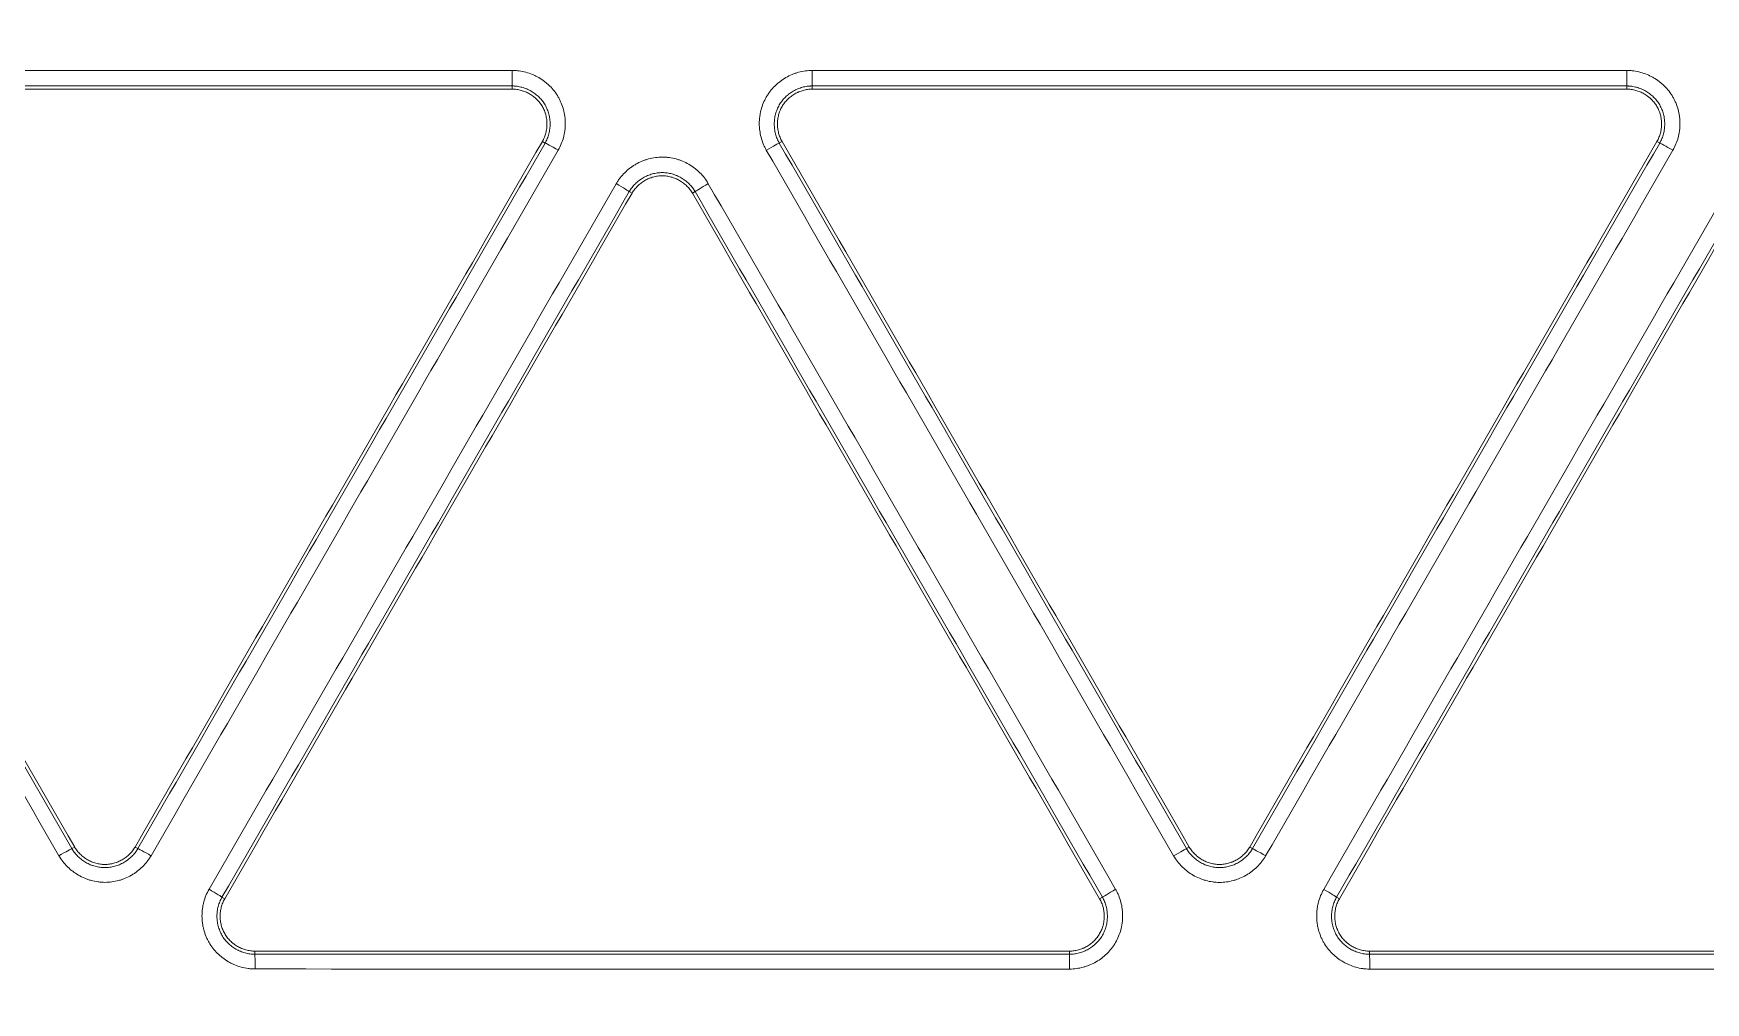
# Model space of a CAD drawing. Header units: inches. Extents: x 405346 to 489838, y -25612 to 14934.
# Drawn here: x 462880 to 462932.5, y 4473 to 4503.4 of the extents above; entities that cross this region are included whole.
import ezdxf

# ---------------------------------------------------------------- set-up
doc = ezdxf.new("R2010")
doc.units = ezdxf.units.IN
doc.header["$LTSCALE"] = 200
doc.header["$MEASUREMENT"] = 0
doc.layers.add('SS-EQ', color=2, linetype='Continuous', lineweight=20)

# ---------------------------------------------------------------- blocks, each defined once
blk = doc.blocks.new('4way무풍')
at = {"layer": 'SS-EQ'}
for p, q in [((100.279, 180.223), (100.279, 180.322)), ((109.701, 180.322), (109.701, 180.223)), ((135.276, 180.223), (135.276, 180.322)), ((101.314, 178.531), (101.227, 178.581)), ((108.754, 178.581), (108.667, 178.531)), ((136.31, 178.531), (136.224, 178.581)), ((104.043, 176.956), (103.956, 177.005)), ((106.024, 177.005), (105.938, 176.956)), ((86.457, 156.383), (86.544, 156.433)), ((88.44, 156.433), (88.526, 156.383)), ((121.454, 156.383), (121.541, 156.433)), ((123.437, 156.433), (123.523, 156.383)), ((91.169, 154.857), (91.255, 154.807)), ((118.726, 154.807), (118.812, 154.857)), ((126.165, 154.857), (126.252, 154.807)), ((92.203, 153.166), (92.203, 153.065)), ((117.778, 153.065), (117.778, 153.166)), ((127.2, 153.166), (127.2, 153.065))]:
    blk.add_line(p, q, dxfattribs=at)
for centre, major_axis, ratio, start_param, end_param in [((100.279, 180.796), (0, -0.474), 0.006266, 0.034829, 1.600247), ((109.701, 180.796), (0, -0.474), 0.007032, 0.034985, 1.599517), ((135.276, 180.796), (0, 0.474), 0.009449, 3.176443, 4.738633), ((101.724, 178.294), (-0.41, 0.237), 0.028254, 4.721121, 6.248265), ((108.257, 178.294), (0.41, 0.237), 0.020967, 0.034914, 1.550479), ((136.72, 178.294), (0.41, -0.237), 0.027013, 1.574985, 3.106673), ((103.546, 177.242), (0.41, -0.237), 0.028063, 0.03492, 1.57915), ((106.435, 177.242), (0.41, 0.237), 0.020944, 1.550573, 3.106678), ((86.048, 156.146), (-0.41, -0.237), 0.018951, 3.176506, 4.693458), ((88.936, 156.146), (-0.41, 0.237), 0.025801, 4.718977, 6.248267), ((121.044, 156.146), (0.41, 0.237), 0.014028, 0.03491, 1.550349), ((123.933, 156.146), (0.41, -0.237), 0.024592, 1.572243, 3.106676), ((90.758, 155.093), (0.41, -0.237), 0.025637, 0.034918, 1.576979), ((119.222, 155.094), (0.41, 0.237), 0.014072, 1.550433, 3.106683), ((125.755, 155.094), (-0.41, 0.237), 0.024378, 3.17651, 4.713291), ((92.203, 152.592), (0, 0.474), 0.007835, 4.737106, 6.248278), ((117.778, 152.592), (0, -0.474), 0.010724, 1.592824, 3.106684), ((127.2, 152.592), (0, 0.474), 0.012055, 4.733132, 6.248276)]:
    blk.add_ellipse(centre, major_axis=major_axis, ratio=ratio, start_param=start_param, end_param=end_param, dxfattribs=at)
for points, knots in [([(0.032, 346.294), (6.969, 346.294), (13.906, 346.294), (27.78, 346.294), (34.717, 346.294), (55.528, 346.294), (69.403, 346.294), (97.151, 346.294), (111.025, 346.294), (138.774, 346.294), (152.648, 346.294), (180.396, 346.294), (194.27, 346.294), (215.082, 346.294), (222.019, 346.294), (235.893, 346.294), (242.83, 346.293), (253.236, 346.293), (256.704, 346.293), (263.641, 346.293), (267.11, 346.293), (272.313, 346.294), (274.047, 346.294), (276.648, 346.294), (277.516, 346.294), (279.25, 346.293), (280.117, 346.293), (281.418, 346.292), (281.851, 346.292), (282.718, 346.292), (283.152, 346.292), (283.802, 346.293), (284.019, 346.293), (284.453, 346.293), (284.669, 346.294), (285.103, 346.293), (285.32, 346.293), (285.753, 346.29), (285.97, 346.288), (286.62, 346.277), (287.054, 346.265), (287.92, 346.231), (288.353, 346.21), (289.653, 346.132), (290.519, 346.062), (291.818, 345.929), (292.25, 345.88), (292.899, 345.799), (293.116, 345.771), (293.548, 345.712), (294.627, 345.561), (295.697, 345.381), (298.249, 344.897), (299.929, 344.504), (302.417, 343.81), (304.065, 343.312), (305.692, 342.745), (308.116, 341.843), (309.711, 341.171), (311.481, 340.335), (311.677, 340.241), (312.069, 340.051), (312.265, 339.955), (312.851, 339.663), (313.238, 339.464), (314.393, 338.857), (315.91, 338.017), (317.385, 337.118), (318.837, 336.19), (319.553, 335.711), (320.962, 334.724), (322.351, 333.707), (324.369, 332.094), (326.323, 330.393), (327.582, 329.199), (328.355, 328.434), (328.586, 328.204), (328.815, 327.97), (328.968, 327.815), (329.044, 327.736), (329.423, 327.345), (329.723, 327.029), (330.61, 326.072), (331.762, 324.776), (333.399, 322.77), (334.43, 321.391), (335.932, 319.291), (336.873, 317.85), (338.196, 315.627), (339.047, 314.124), (339.838, 312.579), (340.313, 311.601), (340.454, 311.306), (340.593, 311.01), (340.685, 310.812), (340.731, 310.713), (340.958, 310.218), (341.136, 309.82), (341.654, 308.624), (342.309, 307.019), (343.186, 304.582), (343.7, 302.939), (344.419, 300.459), (344.828, 298.787), (345.336, 296.251), (345.487, 295.4), (345.755, 293.69), (345.871, 292.83), (345.994, 291.749), (346.017, 291.532), (346.062, 291.099), (346.083, 290.881), (346.143, 290.23), (346.178, 289.796), (346.239, 288.927), (346.265, 288.492), (346.307, 287.624), (346.324, 287.189), (346.342, 286.538), (346.347, 286.32), (346.354, 285.886), (346.356, 285.669), (346.359, 285.234), (346.359, 285.017), (346.359, 284.582), (346.359, 284.365), (346.359, 283.714), (346.358, 283.279), (346.358, 282.41), (346.358, 281.976), (346.358, 280.672), (346.358, 279.803), (346.359, 278.065), (346.359, 277.196), (346.359, 274.59), (346.359, 272.852), (346.358, 264.162), (346.359, 257.21), (346.359, 236.355), (346.359, 222.452), (346.359, 194.646), (346.359, 180.742), (346.359, 152.936), (346.359, 139.033), (346.359, 111.226), (346.359, 69.516), (346.359, 27.806), (346.359, 0)], [0, 0, 0, 0, 0.03125, 0.03125, 0.0625, 0.0625, 0.125, 0.125, 0.1875, 0.1875, 0.25, 0.25, 0.3125, 0.3125, 0.34375, 0.34375, 0.375, 0.375, 0.390625, 0.390625, 0.40625, 0.40625, 0.414062, 0.414062, 0.417969, 0.417969, 0.421875, 0.421875, 0.423828, 0.423828, 0.425781, 0.425781, 0.426758, 0.426758, 0.427734, 0.427734, 0.428711, 0.428711, 0.429687, 0.429687, 0.431641, 0.431641, 0.433594, 0.433594, 0.4375, 0.4375, 0.439453, 0.439453, 0.44043, 0.44043, 0.441406, 0.445312, 0.445312, 0.453125, 0.453125, 0.457031, 0.460937, 0.460937, 0.46875, 0.46875, 0.469727, 0.469727, 0.470703, 0.470703, 0.472656, 0.472656, 0.476562, 0.480469, 0.480469, 0.484375, 0.484375, 0.488281, 0.492187, 0.496094, 0.5, 0.5, 0.500977, 0.501465, 0.501465, 0.501953, 0.501953, 0.503906, 0.503906, 0.507812, 0.511719, 0.515625, 0.515625, 0.523437, 0.523437, 0.527344, 0.53125, 0.53125, 0.532227, 0.532715, 0.532715, 0.533203, 0.533203, 0.535156, 0.535156, 0.539062, 0.542969, 0.546875, 0.546875, 0.554687, 0.554687, 0.558594, 0.558594, 0.5625, 0.5625, 0.563477, 0.563477, 0.564453, 0.564453, 0.566406, 0.566406, 0.568359, 0.568359, 0.570312, 0.570312, 0.571289, 0.571289, 0.572266, 0.572266, 0.573242, 0.573242, 0.574219, 0.574219, 0.576172, 0.576172, 0.578125, 0.578125, 0.582031, 0.582031, 0.585937, 0.585937, 0.59375, 0.59375, 0.625, 0.625, 0.6875, 0.6875, 0.75, 0.75, 0.8125, 0.8125, 0.875, 1, 1, 1, 1]), ([(345.164, 0), (345.164, 27.72), (345.163, 69.299), (345.162, 110.879), (345.161, 138.598), (345.16, 152.458), (345.159, 180.178), (345.157, 194.038), (345.154, 221.758), (345.152, 235.618), (345.147, 256.407), (345.146, 263.337), (345.145, 272), (345.145, 273.732), (345.144, 276.331), (345.144, 277.197), (345.143, 278.93), (345.142, 279.796), (345.142, 281.095), (345.141, 281.528), (345.141, 282.395), (345.142, 282.828), (345.141, 283.694), (345.141, 284.127), (345.14, 284.777), (345.139, 284.993), (345.136, 285.426), (345.134, 285.643), (345.124, 286.293), (345.113, 286.726), (345.081, 287.592), (345.06, 288.025), (345.009, 288.891), (344.979, 289.324), (344.926, 289.973), (344.898, 290.298), (344.868, 290.622), (344.847, 290.839), (344.836, 290.947), (344.736, 291.92), (344.629, 292.78), (344.379, 294.49), (344.236, 295.34), (343.754, 297.876), (343.361, 299.547), (342.666, 302.024), (342.167, 303.666), (341.312, 306.1), (340.67, 307.703), (340.162, 308.898), (339.901, 309.494), (339.629, 310.086), (339.446, 310.481), (339.353, 310.677), (338.885, 311.657), (338.495, 312.43), (337.684, 313.954), (337.263, 314.706), (336.391, 316.188), (335.94, 316.919), (335.007, 318.359), (334.525, 319.069), (333.532, 320.468), (332.508, 321.846), (330.881, 323.85), (329.736, 325.143), (328.853, 326.097), (328.555, 326.413), (328.177, 326.804), (328.101, 326.882), (327.949, 327.037), (327.721, 327.27), (327.491, 327.5), (326.721, 328.264), (325.466, 329.454), (323.518, 331.149), (321.504, 332.755), (320.119, 333.766), (318.711, 334.748), (317.997, 335.224), (316.546, 336.146), (315.81, 336.592), (314.315, 337.454), (313.557, 337.87), (312.595, 338.371), (312.305, 338.52), (312.014, 338.666), (311.82, 338.764), (311.722, 338.812), (311.235, 339.053), (310.844, 339.24), (309.666, 339.79), (308.875, 340.138), (307.283, 340.799), (305.68, 341.425), (303.244, 342.257), (301.598, 342.742), (299.114, 343.417), (297.436, 343.796), (294.888, 344.258), (294.033, 344.394), (292.957, 344.542), (292.742, 344.57), (292.31, 344.625), (291.663, 344.703), (291.015, 344.771), (289.72, 344.892), (288.856, 344.953), (287.56, 345.018), (287.128, 345.036), (286.48, 345.054), (286.264, 345.059), (285.832, 345.066), (285.615, 345.069), (285.183, 345.072), (284.967, 345.073), (284.535, 345.074), (284.318, 345.075), (283.67, 345.075), (283.237, 345.076), (282.589, 345.076), (282.373, 345.076), (281.94, 345.076), (281.724, 345.076), (281.076, 345.076), (280.643, 345.076), (279.346, 345.077), (278.481, 345.077), (276.752, 345.078), (275.887, 345.078), (273.293, 345.079), (271.563, 345.079), (262.916, 345.08), (255.998, 345.082), (242.162, 345.085), (235.244, 345.086), (221.408, 345.088), (214.49, 345.089), (193.736, 345.092), (179.9, 345.093), (152.228, 345.095), (138.392, 345.096), (110.72, 345.097), (96.884, 345.097), (69.212, 345.098), (55.376, 345.098), (34.622, 345.098), (27.704, 345.099), (13.868, 345.099), (6.95, 345.099), (0.032, 345.099)], [0, 0, 0, 0, 0.125, 0.1875, 0.1875, 0.25, 0.25, 0.3125, 0.3125, 0.375, 0.375, 0.40625, 0.40625, 0.414063, 0.414063, 0.417969, 0.417969, 0.421875, 0.421875, 0.423828, 0.423828, 0.425781, 0.425781, 0.427734, 0.427734, 0.428711, 0.428711, 0.429688, 0.429688, 0.431641, 0.431641, 0.433594, 0.433594, 0.435547, 0.435547, 0.436523, 0.437012, 0.437012, 0.4375, 0.4375, 0.441406, 0.441406, 0.445313, 0.445313, 0.453125, 0.453125, 0.457031, 0.460938, 0.464844, 0.464844, 0.466797, 0.467773, 0.467773, 0.46875, 0.46875, 0.472656, 0.472656, 0.476563, 0.476563, 0.480469, 0.480469, 0.484375, 0.484375, 0.488281, 0.492188, 0.496094, 0.496094, 0.498047, 0.498047, 0.498535, 0.498535, 0.499023, 0.5, 0.5, 0.503906, 0.507813, 0.511719, 0.515625, 0.515625, 0.519531, 0.519531, 0.523438, 0.523438, 0.527344, 0.527344, 0.52832, 0.528809, 0.528809, 0.529297, 0.529297, 0.53125, 0.53125, 0.535156, 0.535156, 0.539063, 0.542969, 0.546875, 0.546875, 0.554688, 0.554688, 0.558594, 0.558594, 0.55957, 0.55957, 0.560547, 0.5625, 0.5625, 0.566406, 0.566406, 0.568359, 0.568359, 0.569336, 0.569336, 0.570313, 0.570313, 0.571289, 0.571289, 0.572266, 0.572266, 0.574219, 0.574219, 0.575195, 0.575195, 0.576172, 0.576172, 0.578125, 0.578125, 0.582031, 0.582031, 0.585938, 0.585938, 0.59375, 0.59375, 0.625, 0.625, 0.65625, 0.65625, 0.6875, 0.6875, 0.75, 0.75, 0.8125, 0.8125, 0.875, 0.875, 0.9375, 0.9375, 0.96875, 0.96875, 1, 1, 1, 1]), ([(100.282, 180.81), (100.319, 180.81), (100.356, 180.808), (100.429, 180.803), (100.465, 180.8), (100.573, 180.785), (100.715, 180.756), (100.852, 180.709), (100.937, 180.673), (100.954, 180.666), (100.987, 180.651), (101.036, 180.627), (101.085, 180.601), (101.179, 180.547), (101.239, 180.507), (101.326, 180.441), (101.354, 180.418), (101.395, 180.382), (101.409, 180.369), (101.436, 180.344), (101.449, 180.332), (101.514, 180.267), (101.609, 180.159), (101.69, 180.038), (101.745, 179.943), (101.762, 179.911), (101.795, 179.845), (101.809, 179.812), (101.851, 179.712), (101.874, 179.643), (101.901, 179.538), (101.909, 179.503), (101.92, 179.449), (101.923, 179.431), (101.929, 179.395), (101.932, 179.377), (101.943, 179.286), (101.952, 179.141), (101.943, 178.996), (101.932, 178.906), (101.929, 178.888), (101.923, 178.852), (101.92, 178.834), (101.909, 178.78), (101.901, 178.744), (101.873, 178.639), (101.85, 178.57), (101.795, 178.437), (101.763, 178.371), (101.727, 178.308)], [0, 0, 0, 0, 0.03125, 0.03125, 0.0625, 0.0625, 0.125, 0.1875, 0.1875, 0.203125, 0.203125, 0.21875, 0.25, 0.25, 0.3125, 0.3125, 0.34375, 0.34375, 0.359375, 0.359375, 0.375, 0.375, 0.4375, 0.5, 0.5, 0.53125, 0.53125, 0.5625, 0.5625, 0.625, 0.625, 0.65625, 0.65625, 0.671875, 0.671875, 0.6875, 0.6875, 0.75, 0.8125, 0.8125, 0.828125, 0.828125, 0.84375, 0.84375, 0.875, 0.875, 0.9375, 0.9375, 1, 1, 1, 1]), ([(108.26, 178.307), (108.242, 178.339), (108.225, 178.372), (108.192, 178.437), (108.177, 178.471), (108.136, 178.572), (108.09, 178.709), (108.063, 178.852), (108.051, 178.942), (108.049, 178.961), (108.045, 178.997), (108.041, 179.052), (108.039, 179.106), (108.039, 179.215), (108.044, 179.287), (108.058, 179.395), (108.064, 179.431), (108.074, 179.485), (108.078, 179.503), (108.086, 179.539), (108.091, 179.556), (108.114, 179.644), (108.16, 179.782), (108.224, 179.912), (108.278, 180.007), (108.298, 180.038), (108.339, 180.099), (108.36, 180.128), (108.426, 180.214), (108.474, 180.268), (108.551, 180.345), (108.591, 180.382), (108.633, 180.417), (108.662, 180.441), (108.676, 180.452), (108.749, 180.507), (108.87, 180.588), (109, 180.652), (109.084, 180.687), (109.101, 180.694), (109.135, 180.707), (109.152, 180.713), (109.204, 180.731), (109.239, 180.742), (109.344, 180.77), (109.415, 180.785), (109.559, 180.804), (109.631, 180.809), (109.705, 180.809)], [0, 0, 0, 0, 0.03125, 0.03125, 0.0625, 0.0625, 0.125, 0.1875, 0.1875, 0.203125, 0.203125, 0.21875, 0.25, 0.25, 0.3125, 0.3125, 0.34375, 0.34375, 0.359375, 0.359375, 0.375, 0.375, 0.4375, 0.5, 0.5, 0.53125, 0.53125, 0.5625, 0.5625, 0.625, 0.625, 0.65625, 0.671875, 0.671875, 0.6875, 0.6875, 0.75, 0.8125, 0.8125, 0.828125, 0.828125, 0.84375, 0.84375, 0.875, 0.875, 0.9375, 0.9375, 1, 1, 1, 1]), ([(135.28, 180.808), (135.317, 180.808), (135.354, 180.807), (135.427, 180.802), (135.463, 180.798), (135.572, 180.783), (135.713, 180.754), (135.851, 180.707), (135.935, 180.672), (135.952, 180.664), (135.985, 180.649), (136.035, 180.626), (136.083, 180.6), (136.177, 180.545), (136.237, 180.505), (136.324, 180.439), (136.352, 180.416), (136.393, 180.38), (136.407, 180.368), (136.434, 180.343), (136.447, 180.33), (136.512, 180.266), (136.608, 180.157), (136.689, 180.037), (136.743, 179.942), (136.761, 179.909), (136.793, 179.844), (136.808, 179.811), (136.849, 179.71), (136.872, 179.642), (136.9, 179.536), (136.908, 179.501), (136.918, 179.447), (136.921, 179.429), (136.927, 179.393), (136.93, 179.375), (136.942, 179.284), (136.951, 179.14), (136.941, 178.995), (136.93, 178.905), (136.927, 178.887), (136.921, 178.85), (136.918, 178.832), (136.908, 178.778), (136.899, 178.743), (136.872, 178.638), (136.849, 178.569), (136.794, 178.435), (136.762, 178.37), (136.725, 178.306)], [0, 0, 0, 0, 0.03125, 0.03125, 0.0625, 0.0625, 0.125, 0.1875, 0.1875, 0.203125, 0.203125, 0.21875, 0.25, 0.25, 0.3125, 0.3125, 0.34375, 0.34375, 0.359375, 0.359375, 0.375, 0.375, 0.4375, 0.5, 0.5, 0.53125, 0.53125, 0.5625, 0.5625, 0.625, 0.625, 0.65625, 0.65625, 0.671875, 0.671875, 0.6875, 0.6875, 0.75, 0.8125, 0.8125, 0.828125, 0.828125, 0.84375, 0.84375, 0.875, 0.875, 0.9375, 0.9375, 1, 1, 1, 1]), ([(101.314, 178.531), (101.315, 178.534), (101.317, 178.537), (101.32, 178.543), (101.325, 178.551), (101.336, 178.571), (101.357, 178.612), (101.373, 178.647), (101.402, 178.719), (101.418, 178.768), (101.438, 178.844), (101.444, 178.869), (101.454, 178.921), (101.458, 178.947), (101.468, 179.024), (101.474, 179.128), (101.468, 179.231), (101.46, 179.296), (101.458, 179.309), (101.454, 179.335), (101.447, 179.374), (101.438, 179.412), (101.418, 179.487), (101.402, 179.536), (101.373, 179.608), (101.362, 179.632), (101.339, 179.679), (101.327, 179.702), (101.288, 179.77), (101.259, 179.813), (101.195, 179.895), (101.161, 179.934), (101.105, 179.989), (101.086, 180.007), (101.046, 180.041), (101.026, 180.057), (100.964, 180.105), (100.921, 180.133), (100.853, 180.172), (100.819, 180.191), (100.784, 180.208), (100.76, 180.219), (100.748, 180.224), (100.687, 180.249), (100.589, 180.283), (100.488, 180.304), (100.41, 180.315), (100.384, 180.317), (100.345, 180.32), (100.332, 180.321), (100.312, 180.322), (100.302, 180.322), (100.293, 180.322), (100.286, 180.322), (100.283, 180.322), (100.279, 180.322)], [0, 0, 0, 0, 0.003906, 0.003906, 0.007812, 0.015625, 0.03125, 0.0625, 0.0625, 0.125, 0.125, 0.15625, 0.15625, 0.1875, 0.1875, 0.25, 0.3125, 0.3125, 0.328125, 0.328125, 0.34375, 0.375, 0.375, 0.4375, 0.4375, 0.46875, 0.46875, 0.5, 0.5, 0.5625, 0.5625, 0.625, 0.625, 0.65625, 0.65625, 0.6875, 0.6875, 0.75, 0.75, 0.78125, 0.796875, 0.796875, 0.8125, 0.8125, 0.875, 0.9375, 0.9375, 0.96875, 0.96875, 0.984375, 0.984375, 0.992187, 0.996094, 0.996094, 1, 1, 1, 1]), ([(100.279, 180.223), (100.328, 180.223), (100.375, 180.219), (100.469, 180.207), (100.516, 180.197), (100.585, 180.178), (100.608, 180.171), (100.653, 180.155), (100.676, 180.147), (100.742, 180.119), (100.827, 180.077), (100.906, 180.024), (100.954, 179.988), (100.963, 179.98), (100.982, 179.965), (101.01, 179.942), (101.036, 179.918), (101.086, 179.868), (101.118, 179.832), (101.162, 179.776), (101.176, 179.756), (101.202, 179.717), (101.215, 179.696), (101.251, 179.634), (101.293, 179.548), (101.323, 179.458), (101.341, 179.389), (101.347, 179.365), (101.356, 179.318), (101.36, 179.295), (101.369, 179.224), (101.372, 179.176), (101.372, 179.105), (101.371, 179.081), (101.368, 179.034), (101.366, 179.01), (101.357, 178.938), (101.338, 178.845), (101.308, 178.755), (101.272, 178.666), (101.251, 178.623), (101.227, 178.581)], [0, 0, 0, 0, 0.0625, 0.0625, 0.125, 0.125, 0.15625, 0.15625, 0.1875, 0.1875, 0.25, 0.3125, 0.3125, 0.328125, 0.328125, 0.34375, 0.375, 0.375, 0.4375, 0.4375, 0.46875, 0.46875, 0.5, 0.5, 0.5625, 0.625, 0.625, 0.65625, 0.65625, 0.6875, 0.6875, 0.75, 0.75, 0.78125, 0.78125, 0.8125, 0.8125, 0.875, 0.9375, 0.9375, 1, 1, 1, 1]), ([(109.701, 180.322), (109.698, 180.322), (109.695, 180.322), (109.688, 180.322), (109.678, 180.322), (109.655, 180.321), (109.61, 180.319), (109.571, 180.315), (109.494, 180.304), (109.443, 180.294), (109.368, 180.274), (109.343, 180.266), (109.293, 180.249), (109.269, 180.239), (109.197, 180.209), (109.104, 180.163), (109.017, 180.105), (108.965, 180.066), (108.955, 180.058), (108.935, 180.041), (108.905, 180.016), (108.876, 179.989), (108.821, 179.935), (108.786, 179.896), (108.739, 179.835), (108.723, 179.813), (108.694, 179.77), (108.68, 179.748), (108.641, 179.68), (108.618, 179.633), (108.579, 179.537), (108.563, 179.488), (108.543, 179.412), (108.537, 179.387), (108.527, 179.335), (108.523, 179.31), (108.513, 179.232), (108.51, 179.181), (108.51, 179.103), (108.51, 179.077), (108.513, 179.038), (108.514, 179.025), (108.516, 178.999), (108.518, 178.986), (108.526, 178.921), (108.546, 178.819), (108.578, 178.72), (108.608, 178.648), (108.618, 178.624), (108.636, 178.589), (108.642, 178.577), (108.651, 178.56), (108.656, 178.551), (108.66, 178.542), (108.664, 178.537), (108.665, 178.534), (108.667, 178.531)], [0, 0, 0, 0, 0.003906, 0.003906, 0.007813, 0.015625, 0.03125, 0.0625, 0.0625, 0.125, 0.125, 0.15625, 0.15625, 0.1875, 0.1875, 0.25, 0.3125, 0.3125, 0.328125, 0.328125, 0.34375, 0.375, 0.375, 0.4375, 0.4375, 0.46875, 0.46875, 0.5, 0.5, 0.5625, 0.5625, 0.625, 0.625, 0.65625, 0.65625, 0.6875, 0.6875, 0.75, 0.75, 0.78125, 0.78125, 0.796875, 0.796875, 0.8125, 0.8125, 0.875, 0.9375, 0.9375, 0.96875, 0.96875, 0.984375, 0.984375, 0.992188, 0.996094, 0.996094, 1, 1, 1, 1]), ([(108.754, 178.581), (108.73, 178.623), (108.709, 178.666), (108.673, 178.754), (108.658, 178.799), (108.64, 178.868), (108.634, 178.891), (108.625, 178.939), (108.621, 178.962), (108.612, 179.033), (108.606, 179.128), (108.612, 179.223), (108.62, 179.283), (108.622, 179.295), (108.625, 179.318), (108.632, 179.354), (108.64, 179.389), (108.658, 179.458), (108.673, 179.503), (108.699, 179.569), (108.709, 179.59), (108.73, 179.633), (108.742, 179.655), (108.778, 179.717), (108.831, 179.796), (108.894, 179.867), (108.945, 179.918), (108.962, 179.934), (108.999, 179.965), (109.017, 179.981), (109.074, 180.024), (109.113, 180.05), (109.175, 180.086), (109.207, 180.103), (109.239, 180.118), (109.261, 180.128), (109.272, 180.133), (109.327, 180.156), (109.417, 180.187), (109.51, 180.206), (109.605, 180.219), (109.653, 180.223), (109.701, 180.223)], [0, 0, 0, 0, 0.0625, 0.0625, 0.125, 0.125, 0.15625, 0.15625, 0.1875, 0.1875, 0.25, 0.3125, 0.3125, 0.328125, 0.328125, 0.34375, 0.375, 0.375, 0.4375, 0.4375, 0.46875, 0.46875, 0.5, 0.5, 0.5625, 0.625, 0.625, 0.65625, 0.65625, 0.6875, 0.6875, 0.75, 0.75, 0.78125, 0.796875, 0.796875, 0.8125, 0.8125, 0.875, 0.9375, 0.9375, 1, 1, 1, 1]), ([(136.31, 178.531), (136.312, 178.534), (136.314, 178.537), (136.317, 178.543), (136.322, 178.551), (136.333, 178.571), (136.353, 178.612), (136.369, 178.647), (136.399, 178.719), (136.415, 178.768), (136.435, 178.844), (136.441, 178.869), (136.451, 178.921), (136.455, 178.947), (136.465, 179.024), (136.471, 179.128), (136.465, 179.231), (136.456, 179.296), (136.454, 179.309), (136.45, 179.335), (136.443, 179.374), (136.435, 179.412), (136.415, 179.487), (136.399, 179.536), (136.369, 179.608), (136.359, 179.632), (136.336, 179.679), (136.323, 179.702), (136.284, 179.77), (136.255, 179.813), (136.192, 179.895), (136.157, 179.934), (136.102, 179.989), (136.082, 180.007), (136.043, 180.041), (136.023, 180.057), (135.961, 180.105), (135.917, 180.133), (135.85, 180.172), (135.816, 180.191), (135.78, 180.208), (135.757, 180.219), (135.745, 180.224), (135.684, 180.249), (135.586, 180.283), (135.484, 180.304), (135.407, 180.315), (135.381, 180.318), (135.342, 180.32), (135.329, 180.321), (135.309, 180.322), (135.299, 180.322), (135.289, 180.322), (135.283, 180.322), (135.279, 180.322), (135.276, 180.322)], [0, 0, 0, 0, 0.003906, 0.003906, 0.007812, 0.015625, 0.03125, 0.0625, 0.0625, 0.125, 0.125, 0.15625, 0.15625, 0.1875, 0.1875, 0.25, 0.3125, 0.3125, 0.328125, 0.328125, 0.34375, 0.375, 0.375, 0.4375, 0.4375, 0.46875, 0.46875, 0.5, 0.5, 0.5625, 0.5625, 0.625, 0.625, 0.65625, 0.65625, 0.6875, 0.6875, 0.75, 0.75, 0.78125, 0.796875, 0.796875, 0.8125, 0.8125, 0.875, 0.9375, 0.9375, 0.96875, 0.96875, 0.984375, 0.984375, 0.992188, 0.996094, 0.996094, 1, 1, 1, 1]), ([(135.276, 180.223), (135.324, 180.223), (135.372, 180.219), (135.466, 180.207), (135.513, 180.197), (135.582, 180.178), (135.604, 180.171), (135.65, 180.155), (135.672, 180.147), (135.738, 180.119), (135.824, 180.077), (135.903, 180.024), (135.951, 179.988), (135.96, 179.98), (135.979, 179.965), (136.006, 179.942), (136.033, 179.918), (136.083, 179.868), (136.115, 179.832), (136.158, 179.776), (136.172, 179.756), (136.199, 179.717), (136.212, 179.696), (136.248, 179.634), (136.29, 179.549), (136.32, 179.458), (136.338, 179.389), (136.343, 179.365), (136.353, 179.318), (136.356, 179.295), (136.365, 179.224), (136.368, 179.176), (136.368, 179.105), (136.368, 179.081), (136.365, 179.034), (136.362, 179.01), (136.353, 178.938), (136.335, 178.845), (136.305, 178.755), (136.269, 178.666), (136.248, 178.623), (136.224, 178.581)], [0, 0, 0, 0, 0.0625, 0.0625, 0.125, 0.125, 0.15625, 0.15625, 0.1875, 0.1875, 0.25, 0.3125, 0.3125, 0.328125, 0.328125, 0.34375, 0.375, 0.375, 0.4375, 0.4375, 0.46875, 0.46875, 0.5, 0.5, 0.5625, 0.625, 0.625, 0.65625, 0.65625, 0.6875, 0.6875, 0.75, 0.75, 0.78125, 0.78125, 0.8125, 0.8125, 0.875, 0.9375, 0.9375, 1, 1, 1, 1]), ([(73.67, 178.531), (75.801, 174.84), (77.932, 171.149), (82.195, 163.766), (84.326, 160.074), (86.457, 156.383)], [0, 0, 0, 0, 0.5, 0.5, 1, 1, 1, 1]), ([(73.757, 178.581), (75.888, 174.89), (78.019, 171.199), (82.282, 163.816), (84.413, 160.124), (86.544, 156.433)], [0, 0, 0, 0, 0.5, 0.5, 1, 1, 1, 1]), ([(86.051, 156.158), (83.919, 159.85), (81.788, 163.542), (77.525, 170.925), (75.394, 174.617), (73.262, 178.308)], [0, 0, 0, 0, 0.5, 0.5, 1, 1, 1, 1]), ([(103.549, 177.255), (103.567, 177.287), (103.587, 177.318), (103.628, 177.379), (103.649, 177.409), (103.716, 177.495), (103.812, 177.603), (103.921, 177.699), (103.994, 177.754), (104.009, 177.765), (104.039, 177.786), (104.084, 177.817), (104.13, 177.846), (104.224, 177.9), (104.289, 177.932), (104.39, 177.974), (104.424, 177.987), (104.476, 178.005), (104.493, 178.011), (104.528, 178.022), (104.546, 178.027), (104.634, 178.051), (104.776, 178.079), (104.921, 178.089), (105.03, 178.089), (105.067, 178.088), (105.14, 178.083), (105.176, 178.079), (105.284, 178.065), (105.355, 178.05), (105.46, 178.022), (105.494, 178.011), (105.546, 177.993), (105.563, 177.987), (105.597, 177.974), (105.614, 177.967), (105.699, 177.932), (105.829, 177.868), (105.95, 177.787), (106.022, 177.732), (106.036, 177.721), (106.065, 177.698), (106.079, 177.686), (106.12, 177.65), (106.147, 177.625), (106.224, 177.548), (106.272, 177.494), (106.361, 177.379), (106.401, 177.319), (106.438, 177.255)], [0, 0, 0, 0, 0.03125, 0.03125, 0.0625, 0.0625, 0.125, 0.1875, 0.1875, 0.203125, 0.203125, 0.21875, 0.25, 0.25, 0.3125, 0.3125, 0.34375, 0.34375, 0.359375, 0.359375, 0.375, 0.375, 0.4375, 0.5, 0.5, 0.53125, 0.53125, 0.5625, 0.5625, 0.625, 0.625, 0.65625, 0.65625, 0.671875, 0.671875, 0.6875, 0.6875, 0.75, 0.8125, 0.8125, 0.828125, 0.828125, 0.84375, 0.84375, 0.875, 0.875, 0.9375, 0.9375, 1, 1, 1, 1]), ([(106.024, 177.005), (106.023, 177.008), (106.021, 177.011), (106.018, 177.017), (106.013, 177.025), (106.001, 177.045), (105.976, 177.083), (105.953, 177.114), (105.905, 177.176), (105.871, 177.215), (105.816, 177.27), (105.796, 177.287), (105.757, 177.322), (105.737, 177.338), (105.674, 177.386), (105.588, 177.443), (105.495, 177.489), (105.434, 177.514), (105.422, 177.519), (105.398, 177.529), (105.361, 177.542), (105.324, 177.554), (105.249, 177.574), (105.198, 177.584), (105.121, 177.595), (105.095, 177.598), (105.043, 177.601), (105.016, 177.602), (104.938, 177.602), (104.886, 177.599), (104.784, 177.585), (104.733, 177.574), (104.657, 177.553), (104.632, 177.546), (104.583, 177.529), (104.558, 177.519), (104.486, 177.489), (104.44, 177.466), (104.373, 177.427), (104.339, 177.407), (104.307, 177.385), (104.286, 177.369), (104.275, 177.362), (104.223, 177.322), (104.145, 177.254), (104.076, 177.177), (104.028, 177.115), (104.013, 177.094), (103.991, 177.061), (103.983, 177.05), (103.973, 177.034), (103.968, 177.025), (103.963, 177.017), (103.96, 177.011), (103.958, 177.008), (103.956, 177.005)], [0, 0, 0, 0, 0.003906, 0.003906, 0.007813, 0.015625, 0.03125, 0.0625, 0.0625, 0.125, 0.125, 0.15625, 0.15625, 0.1875, 0.1875, 0.25, 0.3125, 0.3125, 0.328125, 0.328125, 0.34375, 0.375, 0.375, 0.4375, 0.4375, 0.46875, 0.46875, 0.5, 0.5, 0.5625, 0.5625, 0.625, 0.625, 0.65625, 0.65625, 0.6875, 0.6875, 0.75, 0.75, 0.78125, 0.796875, 0.796875, 0.8125, 0.8125, 0.875, 0.9375, 0.9375, 0.96875, 0.96875, 0.984375, 0.984375, 0.992188, 0.996094, 0.996094, 1, 1, 1, 1]), ([(104.043, 176.956), (104.067, 176.997), (104.093, 177.037), (104.152, 177.112), (104.183, 177.147), (104.234, 177.198), (104.251, 177.214), (104.288, 177.245), (104.306, 177.261), (104.363, 177.304), (104.443, 177.357), (104.528, 177.399), (104.583, 177.422), (104.595, 177.427), (104.617, 177.435), (104.651, 177.448), (104.685, 177.458), (104.754, 177.477), (104.8, 177.487), (104.871, 177.496), (104.894, 177.499), (104.942, 177.502), (104.966, 177.503), (105.038, 177.503), (105.133, 177.496), (105.226, 177.477), (105.295, 177.458), (105.319, 177.451), (105.364, 177.436), (105.386, 177.427), (105.452, 177.4), (105.495, 177.379), (105.557, 177.343), (105.577, 177.33), (105.617, 177.304), (105.636, 177.29), (105.694, 177.246), (105.766, 177.184), (105.829, 177.113), (105.887, 177.037), (105.914, 176.997), (105.938, 176.956)], [0, 0, 0, 0, 0.0625, 0.0625, 0.125, 0.125, 0.15625, 0.15625, 0.1875, 0.1875, 0.25, 0.3125, 0.3125, 0.328125, 0.328125, 0.34375, 0.375, 0.375, 0.4375, 0.4375, 0.46875, 0.46875, 0.5, 0.5, 0.5625, 0.625, 0.625, 0.65625, 0.65625, 0.6875, 0.6875, 0.75, 0.75, 0.78125, 0.78125, 0.8125, 0.8125, 0.875, 0.9375, 0.9375, 1, 1, 1, 1]), ([(88.94, 156.158), (88.921, 156.126), (88.902, 156.095), (88.861, 156.034), (88.84, 156.004), (88.773, 155.918), (88.677, 155.81), (88.567, 155.715), (88.494, 155.659), (88.48, 155.648), (88.45, 155.627), (88.405, 155.596), (88.358, 155.567), (88.264, 155.513), (88.199, 155.481), (88.099, 155.439), (88.065, 155.426), (88.013, 155.408), (87.995, 155.402), (87.96, 155.392), (87.943, 155.386), (87.855, 155.363), (87.713, 155.334), (87.568, 155.324), (87.459, 155.324), (87.422, 155.325), (87.349, 155.33), (87.313, 155.334), (87.205, 155.348), (87.134, 155.363), (87.029, 155.391), (86.994, 155.402), (86.943, 155.42), (86.926, 155.426), (86.891, 155.439), (86.874, 155.446), (86.79, 155.481), (86.66, 155.546), (86.539, 155.626), (86.467, 155.681), (86.452, 155.692), (86.424, 155.716), (86.41, 155.727), (86.369, 155.763), (86.342, 155.788), (86.265, 155.865), (86.217, 155.919), (86.128, 156.034), (86.087, 156.094), (86.051, 156.158)], [0, 0, 0, 0, 0.03125, 0.03125, 0.0625, 0.0625, 0.125, 0.1875, 0.1875, 0.203125, 0.203125, 0.21875, 0.25, 0.25, 0.3125, 0.3125, 0.34375, 0.34375, 0.359375, 0.359375, 0.375, 0.375, 0.4375, 0.5, 0.5, 0.53125, 0.53125, 0.5625, 0.5625, 0.625, 0.625, 0.65625, 0.65625, 0.671875, 0.671875, 0.6875, 0.6875, 0.75, 0.8125, 0.8125, 0.828125, 0.828125, 0.84375, 0.84375, 0.875, 0.875, 0.9375, 0.9375, 1, 1, 1, 1]), ([(86.457, 156.383), (86.459, 156.38), (86.461, 156.377), (86.464, 156.371), (86.469, 156.363), (86.481, 156.343), (86.506, 156.305), (86.529, 156.273), (86.576, 156.212), (86.611, 156.173), (86.666, 156.118), (86.685, 156.1), (86.725, 156.066), (86.745, 156.049), (86.807, 156.002), (86.894, 155.945), (86.987, 155.898), (87.047, 155.873), (87.06, 155.868), (87.084, 155.859), (87.121, 155.845), (87.158, 155.834), (87.233, 155.813), (87.284, 155.803), (87.361, 155.792), (87.387, 155.79), (87.439, 155.786), (87.466, 155.785), (87.544, 155.785), (87.596, 155.789), (87.699, 155.803), (87.75, 155.813), (87.825, 155.834), (87.85, 155.842), (87.9, 155.859), (87.924, 155.868), (87.996, 155.898), (88.042, 155.921), (88.11, 155.96), (88.143, 155.981), (88.175, 156.003), (88.197, 156.018), (88.207, 156.026), (88.259, 156.066), (88.338, 156.134), (88.407, 156.211), (88.455, 156.273), (88.47, 156.294), (88.492, 156.327), (88.499, 156.338), (88.509, 156.355), (88.515, 156.363), (88.52, 156.371), (88.523, 156.377), (88.525, 156.38), (88.526, 156.383)], [0, 0, 0, 0, 0.003906, 0.003906, 0.007812, 0.015625, 0.03125, 0.0625, 0.0625, 0.125, 0.125, 0.15625, 0.15625, 0.1875, 0.1875, 0.25, 0.3125, 0.3125, 0.328125, 0.328125, 0.34375, 0.375, 0.375, 0.4375, 0.4375, 0.46875, 0.46875, 0.5, 0.5, 0.5625, 0.5625, 0.625, 0.625, 0.65625, 0.65625, 0.6875, 0.6875, 0.75, 0.75, 0.78125, 0.796875, 0.796875, 0.8125, 0.8125, 0.875, 0.9375, 0.9375, 0.96875, 0.96875, 0.984375, 0.984375, 0.992188, 0.996094, 0.996094, 1, 1, 1, 1]), ([(88.44, 156.433), (88.416, 156.391), (88.389, 156.352), (88.331, 156.277), (88.299, 156.241), (88.248, 156.191), (88.231, 156.175), (88.195, 156.143), (88.176, 156.128), (88.119, 156.085), (88.04, 156.032), (87.954, 155.989), (87.899, 155.966), (87.888, 155.962), (87.865, 155.953), (87.832, 155.941), (87.798, 155.93), (87.729, 155.912), (87.682, 155.902), (87.612, 155.892), (87.588, 155.89), (87.54, 155.886), (87.516, 155.886), (87.444, 155.886), (87.349, 155.892), (87.256, 155.911), (87.187, 155.93), (87.164, 155.937), (87.118, 155.953), (87.096, 155.961), (87.03, 155.989), (86.988, 156.01), (86.926, 156.046), (86.895, 156.064), (86.866, 156.085), (86.846, 156.099), (86.836, 156.106), (86.789, 156.142), (86.717, 156.205), (86.654, 156.276), (86.595, 156.351), (86.568, 156.391), (86.544, 156.433)], [0, 0, 0, 0, 0.0625, 0.0625, 0.125, 0.125, 0.15625, 0.15625, 0.1875, 0.1875, 0.25, 0.3125, 0.3125, 0.328125, 0.328125, 0.34375, 0.375, 0.375, 0.4375, 0.4375, 0.46875, 0.46875, 0.5, 0.5, 0.5625, 0.625, 0.625, 0.65625, 0.65625, 0.6875, 0.6875, 0.75, 0.75, 0.78125, 0.796875, 0.796875, 0.8125, 0.8125, 0.875, 0.9375, 0.9375, 1, 1, 1, 1]), ([(123.938, 156.156), (123.92, 156.124), (123.9, 156.093), (123.859, 156.032), (123.838, 156.003), (123.771, 155.916), (123.675, 155.808), (123.566, 155.713), (123.493, 155.657), (123.478, 155.647), (123.448, 155.625), (123.403, 155.594), (123.357, 155.566), (123.263, 155.511), (123.198, 155.479), (123.097, 155.437), (123.063, 155.424), (123.011, 155.406), (122.994, 155.401), (122.959, 155.39), (122.941, 155.385), (122.853, 155.361), (122.711, 155.332), (122.567, 155.322), (122.457, 155.322), (122.42, 155.323), (122.347, 155.328), (122.311, 155.332), (122.203, 155.347), (122.133, 155.361), (122.028, 155.39), (121.993, 155.4), (121.941, 155.418), (121.924, 155.424), (121.89, 155.437), (121.873, 155.444), (121.788, 155.479), (121.658, 155.544), (121.538, 155.624), (121.465, 155.679), (121.451, 155.691), (121.423, 155.714), (121.409, 155.726), (121.367, 155.762), (121.34, 155.787), (121.263, 155.863), (121.215, 155.918), (121.127, 156.032), (121.086, 156.093), (121.049, 156.156)], [0, 0, 0, 0, 0.03125, 0.03125, 0.0625, 0.0625, 0.125, 0.1875, 0.1875, 0.203125, 0.203125, 0.21875, 0.25, 0.25, 0.3125, 0.3125, 0.34375, 0.34375, 0.359375, 0.359375, 0.375, 0.375, 0.4375, 0.5, 0.5, 0.53125, 0.53125, 0.5625, 0.5625, 0.625, 0.625, 0.65625, 0.65625, 0.671875, 0.671875, 0.6875, 0.6875, 0.75, 0.8125, 0.8125, 0.828125, 0.828125, 0.84375, 0.84375, 0.875, 0.875, 0.9375, 0.9375, 1, 1, 1, 1]), ([(121.454, 156.383), (121.456, 156.38), (121.458, 156.377), (121.461, 156.371), (121.466, 156.363), (121.478, 156.343), (121.503, 156.305), (121.525, 156.273), (121.573, 156.212), (121.607, 156.173), (121.663, 156.118), (121.682, 156.1), (121.722, 156.066), (121.742, 156.049), (121.804, 156.002), (121.891, 155.945), (121.984, 155.898), (122.044, 155.873), (122.057, 155.868), (122.081, 155.859), (122.118, 155.846), (122.155, 155.834), (122.23, 155.813), (122.281, 155.803), (122.358, 155.793), (122.384, 155.79), (122.436, 155.786), (122.463, 155.785), (122.541, 155.785), (122.593, 155.789), (122.695, 155.803), (122.746, 155.813), (122.822, 155.834), (122.847, 155.842), (122.896, 155.859), (122.921, 155.868), (122.993, 155.898), (123.039, 155.922), (123.107, 155.96), (123.14, 155.981), (123.172, 156.003), (123.193, 156.018), (123.204, 156.026), (123.256, 156.066), (123.335, 156.134), (123.403, 156.211), (123.451, 156.273), (123.467, 156.294), (123.489, 156.327), (123.496, 156.338), (123.506, 156.355), (123.511, 156.363), (123.516, 156.371), (123.52, 156.377), (123.521, 156.38), (123.523, 156.383)], [0, 0, 0, 0, 0.003906, 0.003906, 0.007813, 0.015625, 0.03125, 0.0625, 0.0625, 0.125, 0.125, 0.15625, 0.15625, 0.1875, 0.1875, 0.25, 0.3125, 0.3125, 0.328125, 0.328125, 0.34375, 0.375, 0.375, 0.4375, 0.4375, 0.46875, 0.46875, 0.5, 0.5, 0.5625, 0.5625, 0.625, 0.625, 0.65625, 0.65625, 0.6875, 0.6875, 0.75, 0.75, 0.78125, 0.796875, 0.796875, 0.8125, 0.8125, 0.875, 0.9375, 0.9375, 0.96875, 0.96875, 0.984375, 0.984375, 0.992187, 0.996094, 0.996094, 1, 1, 1, 1]), ([(123.437, 156.433), (123.412, 156.391), (123.386, 156.352), (123.328, 156.277), (123.296, 156.241), (123.245, 156.191), (123.228, 156.175), (123.191, 156.143), (123.173, 156.128), (123.116, 156.085), (123.036, 156.032), (122.951, 155.989), (122.896, 155.966), (122.885, 155.962), (122.862, 155.953), (122.828, 155.941), (122.794, 155.93), (122.726, 155.912), (122.679, 155.902), (122.609, 155.892), (122.585, 155.89), (122.537, 155.886), (122.513, 155.886), (122.441, 155.886), (122.346, 155.892), (122.253, 155.911), (122.184, 155.93), (122.161, 155.937), (122.115, 155.953), (122.093, 155.961), (122.027, 155.989), (121.984, 156.01), (121.923, 156.046), (121.892, 156.064), (121.863, 156.085), (121.843, 156.099), (121.833, 156.106), (121.786, 156.142), (121.714, 156.205), (121.651, 156.276), (121.592, 156.351), (121.565, 156.391), (121.541, 156.433)], [0, 0, 0, 0, 0.0625, 0.0625, 0.125, 0.125, 0.15625, 0.15625, 0.1875, 0.1875, 0.25, 0.3125, 0.3125, 0.328125, 0.328125, 0.34375, 0.375, 0.375, 0.4375, 0.4375, 0.46875, 0.46875, 0.5, 0.5, 0.5625, 0.625, 0.625, 0.65625, 0.65625, 0.6875, 0.6875, 0.75, 0.75, 0.78125, 0.796875, 0.796875, 0.8125, 0.8125, 0.875, 0.9375, 0.9375, 1, 1, 1, 1]), ([(92.207, 152.604), (92.17, 152.604), (92.133, 152.605), (92.06, 152.61), (92.024, 152.614), (91.915, 152.628), (91.774, 152.657), (91.636, 152.705), (91.552, 152.74), (91.535, 152.747), (91.502, 152.762), (91.452, 152.786), (91.404, 152.812), (91.31, 152.866), (91.25, 152.906), (91.163, 152.972), (91.135, 152.996), (91.094, 153.032), (91.08, 153.044), (91.053, 153.069), (91.04, 153.081), (90.975, 153.146), (90.879, 153.254), (90.798, 153.375), (90.744, 153.47), (90.726, 153.502), (90.694, 153.568), (90.679, 153.601), (90.638, 153.701), (90.615, 153.77), (90.587, 153.875), (90.579, 153.91), (90.569, 153.964), (90.566, 153.982), (90.56, 154.018), (90.557, 154.036), (90.545, 154.127), (90.536, 154.272), (90.546, 154.417), (90.557, 154.507), (90.56, 154.525), (90.566, 154.561), (90.569, 154.579), (90.579, 154.633), (90.588, 154.669), (90.615, 154.774), (90.638, 154.843), (90.693, 154.977), (90.725, 155.042), (90.762, 155.105)], [0, 0, 0, 0, 0.03125, 0.03125, 0.0625, 0.0625, 0.125, 0.1875, 0.1875, 0.203125, 0.203125, 0.21875, 0.25, 0.25, 0.3125, 0.3125, 0.34375, 0.34375, 0.359375, 0.359375, 0.375, 0.375, 0.4375, 0.5, 0.5, 0.53125, 0.53125, 0.5625, 0.5625, 0.625, 0.625, 0.65625, 0.65625, 0.671875, 0.671875, 0.6875, 0.6875, 0.75, 0.8125, 0.8125, 0.828125, 0.828125, 0.84375, 0.84375, 0.875, 0.875, 0.9375, 0.9375, 1, 1, 1, 1]), ([(119.227, 155.104), (119.245, 155.072), (119.263, 155.04), (119.295, 154.974), (119.31, 154.941), (119.351, 154.84), (119.397, 154.702), (119.425, 154.56), (119.436, 154.469), (119.438, 154.451), (119.442, 154.415), (119.446, 154.36), (119.448, 154.305), (119.448, 154.197), (119.443, 154.124), (119.429, 154.016), (119.423, 153.98), (119.413, 153.927), (119.409, 153.909), (119.401, 153.873), (119.397, 153.855), (119.373, 153.767), (119.327, 153.63), (119.263, 153.499), (119.209, 153.404), (119.189, 153.373), (119.148, 153.313), (119.127, 153.283), (119.061, 153.197), (119.013, 153.143), (118.936, 153.066), (118.896, 153.029), (118.854, 152.994), (118.826, 152.971), (118.811, 152.96), (118.738, 152.904), (118.617, 152.824), (118.488, 152.759), (118.404, 152.724), (118.387, 152.717), (118.352, 152.704), (118.335, 152.698), (118.283, 152.68), (118.248, 152.67), (118.143, 152.641), (118.072, 152.627), (117.929, 152.607), (117.856, 152.602), (117.783, 152.602)], [0, 0, 0, 0, 0.03125, 0.03125, 0.0625, 0.0625, 0.125, 0.1875, 0.1875, 0.203125, 0.203125, 0.21875, 0.25, 0.25, 0.3125, 0.3125, 0.34375, 0.34375, 0.359375, 0.359375, 0.375, 0.375, 0.4375, 0.5, 0.5, 0.53125, 0.53125, 0.5625, 0.5625, 0.625, 0.625, 0.65625, 0.671875, 0.671875, 0.6875, 0.6875, 0.75, 0.8125, 0.8125, 0.828125, 0.828125, 0.84375, 0.84375, 0.875, 0.875, 0.9375, 0.9375, 1, 1, 1, 1]), ([(127.205, 152.602), (127.169, 152.602), (127.132, 152.603), (127.059, 152.608), (127.022, 152.612), (126.914, 152.626), (126.772, 152.656), (126.635, 152.703), (126.551, 152.738), (126.534, 152.745), (126.5, 152.761), (126.451, 152.784), (126.403, 152.81), (126.309, 152.864), (126.249, 152.905), (126.162, 152.971), (126.134, 152.994), (126.092, 153.03), (126.079, 153.042), (126.052, 153.067), (126.039, 153.08), (125.974, 153.144), (125.878, 153.252), (125.797, 153.373), (125.742, 153.468), (125.725, 153.5), (125.693, 153.566), (125.678, 153.599), (125.637, 153.7), (125.614, 153.768), (125.586, 153.873), (125.578, 153.909), (125.567, 153.962), (125.564, 153.98), (125.558, 154.016), (125.556, 154.035), (125.544, 154.125), (125.535, 154.27), (125.544, 154.415), (125.556, 154.505), (125.558, 154.523), (125.564, 154.559), (125.567, 154.577), (125.578, 154.631), (125.586, 154.667), (125.614, 154.772), (125.637, 154.841), (125.692, 154.975), (125.724, 155.04), (125.761, 155.104)], [0, 0, 0, 0, 0.03125, 0.03125, 0.0625, 0.0625, 0.125, 0.1875, 0.1875, 0.203125, 0.203125, 0.21875, 0.25, 0.25, 0.3125, 0.3125, 0.34375, 0.34375, 0.359375, 0.359375, 0.375, 0.375, 0.4375, 0.5, 0.5, 0.53125, 0.53125, 0.5625, 0.5625, 0.625, 0.625, 0.65625, 0.65625, 0.671875, 0.671875, 0.6875, 0.6875, 0.75, 0.8125, 0.8125, 0.828125, 0.828125, 0.84375, 0.84375, 0.875, 0.875, 0.9375, 0.9375, 1, 1, 1, 1]), ([(91.169, 154.857), (91.167, 154.854), (91.166, 154.851), (91.162, 154.846), (91.158, 154.837), (91.147, 154.817), (91.126, 154.776), (91.11, 154.741), (91.08, 154.669), (91.064, 154.62), (91.044, 154.544), (91.038, 154.519), (91.028, 154.467), (91.024, 154.441), (91.014, 154.364), (91.008, 154.26), (91.014, 154.157), (91.022, 154.092), (91.024, 154.079), (91.028, 154.053), (91.035, 154.014), (91.044, 153.976), (91.064, 153.901), (91.08, 153.852), (91.109, 153.78), (91.12, 153.756), (91.143, 153.709), (91.155, 153.686), (91.194, 153.618), (91.223, 153.575), (91.287, 153.493), (91.321, 153.454), (91.377, 153.399), (91.396, 153.381), (91.436, 153.347), (91.456, 153.33), (91.518, 153.283), (91.561, 153.254), (91.629, 153.215), (91.663, 153.197), (91.698, 153.18), (91.722, 153.169), (91.734, 153.164), (91.795, 153.138), (91.893, 153.104), (91.995, 153.083), (92.072, 153.073), (92.098, 153.07), (92.137, 153.067), (92.15, 153.067), (92.17, 153.066), (92.18, 153.066), (92.19, 153.065), (92.196, 153.065), (92.2, 153.065), (92.203, 153.065)], [0, 0, 0, 0, 0.003906, 0.003906, 0.007812, 0.015625, 0.03125, 0.0625, 0.0625, 0.125, 0.125, 0.15625, 0.15625, 0.1875, 0.1875, 0.25, 0.3125, 0.3125, 0.328125, 0.328125, 0.34375, 0.375, 0.375, 0.4375, 0.4375, 0.46875, 0.46875, 0.5, 0.5, 0.5625, 0.5625, 0.625, 0.625, 0.65625, 0.65625, 0.6875, 0.6875, 0.75, 0.75, 0.78125, 0.796875, 0.796875, 0.8125, 0.8125, 0.875, 0.9375, 0.9375, 0.96875, 0.96875, 0.984375, 0.984375, 0.992188, 0.996094, 0.996094, 1, 1, 1, 1]), ([(92.203, 153.166), (92.155, 153.166), (92.107, 153.169), (92.013, 153.182), (91.967, 153.192), (91.898, 153.21), (91.875, 153.218), (91.829, 153.233), (91.807, 153.242), (91.741, 153.27), (91.656, 153.312), (91.576, 153.365), (91.528, 153.401), (91.519, 153.408), (91.5, 153.424), (91.473, 153.447), (91.447, 153.471), (91.396, 153.521), (91.364, 153.556), (91.321, 153.613), (91.307, 153.632), (91.28, 153.672), (91.267, 153.692), (91.231, 153.755), (91.189, 153.84), (91.159, 153.93), (91.141, 154), (91.136, 154.023), (91.127, 154.07), (91.123, 154.094), (91.114, 154.165), (91.111, 154.212), (91.111, 154.283), (91.111, 154.307), (91.114, 154.355), (91.117, 154.379), (91.126, 154.45), (91.144, 154.544), (91.174, 154.634), (91.21, 154.722), (91.231, 154.766), (91.255, 154.807)], [0, 0, 0, 0, 0.0625, 0.0625, 0.125, 0.125, 0.15625, 0.15625, 0.1875, 0.1875, 0.25, 0.3125, 0.3125, 0.328125, 0.328125, 0.34375, 0.375, 0.375, 0.4375, 0.4375, 0.46875, 0.46875, 0.5, 0.5, 0.5625, 0.625, 0.625, 0.65625, 0.65625, 0.6875, 0.6875, 0.75, 0.75, 0.78125, 0.78125, 0.8125, 0.8125, 0.875, 0.9375, 0.9375, 1, 1, 1, 1]), ([(117.778, 153.065), (117.781, 153.065), (117.784, 153.065), (117.791, 153.066), (117.801, 153.066), (117.824, 153.066), (117.869, 153.069), (117.908, 153.073), (117.985, 153.083), (118.036, 153.093), (118.111, 153.114), (118.136, 153.122), (118.186, 153.139), (118.21, 153.148), (118.282, 153.178), (118.375, 153.225), (118.462, 153.282), (118.514, 153.322), (118.524, 153.33), (118.544, 153.347), (118.574, 153.372), (118.603, 153.398), (118.658, 153.453), (118.693, 153.492), (118.74, 153.553), (118.756, 153.574), (118.785, 153.618), (118.799, 153.64), (118.838, 153.708), (118.861, 153.755), (118.9, 153.85), (118.916, 153.9), (118.936, 153.975), (118.942, 154.001), (118.952, 154.052), (118.956, 154.078), (118.966, 154.156), (118.969, 154.207), (118.969, 154.285), (118.968, 154.311), (118.966, 154.35), (118.965, 154.363), (118.962, 154.389), (118.961, 154.402), (118.953, 154.467), (118.933, 154.569), (118.9, 154.668), (118.871, 154.74), (118.86, 154.764), (118.843, 154.799), (118.837, 154.811), (118.828, 154.828), (118.823, 154.837), (118.818, 154.846), (118.815, 154.851), (118.813, 154.854), (118.812, 154.857)], [0, 0, 0, 0, 0.003906, 0.003906, 0.007812, 0.015625, 0.03125, 0.0625, 0.0625, 0.125, 0.125, 0.15625, 0.15625, 0.1875, 0.1875, 0.25, 0.3125, 0.3125, 0.328125, 0.328125, 0.34375, 0.375, 0.375, 0.4375, 0.4375, 0.46875, 0.46875, 0.5, 0.5, 0.5625, 0.5625, 0.625, 0.625, 0.65625, 0.65625, 0.6875, 0.6875, 0.75, 0.75, 0.78125, 0.78125, 0.796875, 0.796875, 0.8125, 0.8125, 0.875, 0.9375, 0.9375, 0.96875, 0.96875, 0.984375, 0.984375, 0.992187, 0.996094, 0.996094, 1, 1, 1, 1]), ([(118.726, 154.807), (118.75, 154.766), (118.771, 154.723), (118.806, 154.635), (118.821, 154.59), (118.839, 154.521), (118.845, 154.497), (118.854, 154.45), (118.858, 154.426), (118.867, 154.355), (118.873, 154.26), (118.867, 154.165), (118.859, 154.106), (118.857, 154.094), (118.854, 154.07), (118.847, 154.035), (118.839, 154), (118.821, 153.931), (118.807, 153.886), (118.78, 153.82), (118.77, 153.798), (118.749, 153.755), (118.738, 153.734), (118.702, 153.671), (118.648, 153.593), (118.585, 153.521), (118.534, 153.471), (118.517, 153.455), (118.481, 153.423), (118.462, 153.408), (118.405, 153.365), (118.366, 153.338), (118.304, 153.303), (118.272, 153.286), (118.24, 153.27), (118.218, 153.26), (118.207, 153.255), (118.152, 153.232), (118.062, 153.201), (117.969, 153.182), (117.874, 153.169), (117.826, 153.166), (117.778, 153.166)], [0, 0, 0, 0, 0.0625, 0.0625, 0.125, 0.125, 0.15625, 0.15625, 0.1875, 0.1875, 0.25, 0.3125, 0.3125, 0.328125, 0.328125, 0.34375, 0.375, 0.375, 0.4375, 0.4375, 0.46875, 0.46875, 0.5, 0.5, 0.5625, 0.625, 0.625, 0.65625, 0.65625, 0.6875, 0.6875, 0.75, 0.75, 0.78125, 0.796875, 0.796875, 0.8125, 0.8125, 0.875, 0.9375, 0.9375, 1, 1, 1, 1]), ([(126.165, 154.857), (126.164, 154.854), (126.162, 154.851), (126.159, 154.846), (126.154, 154.837), (126.143, 154.817), (126.122, 154.776), (126.107, 154.741), (126.077, 154.669), (126.061, 154.62), (126.041, 154.544), (126.035, 154.519), (126.025, 154.467), (126.021, 154.442), (126.011, 154.364), (126.004, 154.26), (126.011, 154.157), (126.019, 154.092), (126.021, 154.079), (126.025, 154.053), (126.032, 154.014), (126.041, 153.976), (126.06, 153.901), (126.077, 153.852), (126.106, 153.78), (126.117, 153.756), (126.14, 153.709), (126.152, 153.686), (126.191, 153.618), (126.22, 153.575), (126.284, 153.493), (126.318, 153.454), (126.374, 153.399), (126.393, 153.381), (126.433, 153.347), (126.453, 153.33), (126.515, 153.283), (126.558, 153.254), (126.626, 153.215), (126.66, 153.197), (126.695, 153.18), (126.719, 153.169), (126.731, 153.164), (126.792, 153.138), (126.89, 153.104), (126.991, 153.083), (127.069, 153.073), (127.095, 153.07), (127.134, 153.067), (127.147, 153.067), (127.167, 153.066), (127.177, 153.066), (127.187, 153.066), (127.193, 153.065), (127.196, 153.065), (127.2, 153.065)], [0, 0, 0, 0, 0.003906, 0.003906, 0.007812, 0.015625, 0.03125, 0.0625, 0.0625, 0.125, 0.125, 0.15625, 0.15625, 0.1875, 0.1875, 0.25, 0.3125, 0.3125, 0.328125, 0.328125, 0.34375, 0.375, 0.375, 0.4375, 0.4375, 0.46875, 0.46875, 0.5, 0.5, 0.5625, 0.5625, 0.625, 0.625, 0.65625, 0.65625, 0.6875, 0.6875, 0.75, 0.75, 0.78125, 0.796875, 0.796875, 0.8125, 0.8125, 0.875, 0.9375, 0.9375, 0.96875, 0.96875, 0.984375, 0.984375, 0.992187, 0.996094, 0.996094, 1, 1, 1, 1]), ([(127.2, 153.166), (127.152, 153.166), (127.104, 153.169), (127.01, 153.182), (126.963, 153.192), (126.894, 153.21), (126.872, 153.218), (126.826, 153.233), (126.804, 153.242), (126.738, 153.27), (126.652, 153.312), (126.573, 153.365), (126.525, 153.401), (126.516, 153.408), (126.497, 153.423), (126.47, 153.447), (126.443, 153.471), (126.393, 153.521), (126.361, 153.556), (126.317, 153.613), (126.304, 153.632), (126.277, 153.672), (126.264, 153.692), (126.228, 153.754), (126.186, 153.84), (126.156, 153.93), (126.138, 154), (126.133, 154.023), (126.123, 154.07), (126.12, 154.094), (126.111, 154.165), (126.108, 154.212), (126.107, 154.283), (126.108, 154.307), (126.111, 154.355), (126.114, 154.379), (126.123, 154.45), (126.141, 154.544), (126.171, 154.634), (126.207, 154.722), (126.228, 154.766), (126.252, 154.807)], [0, 0, 0, 0, 0.0625, 0.0625, 0.125, 0.125, 0.15625, 0.15625, 0.1875, 0.1875, 0.25, 0.3125, 0.3125, 0.328125, 0.328125, 0.34375, 0.375, 0.375, 0.4375, 0.4375, 0.46875, 0.46875, 0.5, 0.5, 0.5625, 0.625, 0.625, 0.65625, 0.65625, 0.6875, 0.6875, 0.75, 0.75, 0.78125, 0.78125, 0.8125, 0.8125, 0.875, 0.9375, 0.9375, 1, 1, 1, 1]), ([(127.2, 153.166), (131.462, 153.166), (135.725, 153.166), (144.25, 153.166), (148.512, 153.166), (152.775, 153.166)], [0, 0, 0, 0, 0.5, 0.5, 1, 1, 1, 1]), ([(127.2, 153.065), (131.462, 153.065), (135.725, 153.066), (144.25, 153.066), (148.512, 153.066), (152.774, 153.066)], [0, 0, 0, 0, 0.5, 0.5, 1, 1, 1, 1]), ([(152.782, 152.6), (148.52, 152.6), (144.257, 152.601), (135.731, 152.601), (131.468, 152.601), (127.205, 152.602)], [0, 0, 0, 0, 0.5, 0.5, 1, 1, 1, 1])]:
    blk.add_open_spline(points, degree=3, knots=knots, dxfattribs=at)
for points in [[(74.707, 180.81), (83.232, 180.81), (91.757, 180.81), (100.282, 180.81)], [(109.705, 180.809), (118.23, 180.809), (126.755, 180.809), (135.28, 180.808)], [(100.279, 180.322), (91.754, 180.322), (83.23, 180.322), (74.705, 180.322)], [(100.279, 180.223), (91.755, 180.223), (83.23, 180.223), (74.705, 180.223)], [(135.276, 180.322), (126.751, 180.322), (118.226, 180.322), (109.701, 180.322)], [(135.276, 180.223), (126.751, 180.223), (118.226, 180.223), (109.701, 180.223)], [(88.44, 156.433), (92.702, 163.816), (96.965, 171.199), (101.227, 178.581)], [(88.526, 156.383), (92.789, 163.766), (97.051, 171.149), (101.314, 178.531)], [(108.667, 178.531), (112.929, 171.149), (117.192, 163.766), (121.454, 156.383)], [(108.754, 178.581), (113.016, 171.199), (117.278, 163.816), (121.541, 156.433)], [(123.437, 156.433), (127.699, 163.816), (131.962, 171.199), (136.224, 178.581)], [(123.523, 156.383), (127.786, 163.766), (132.048, 171.149), (136.31, 178.531)], [(101.727, 178.308), (97.465, 170.925), (93.202, 163.541), (88.94, 156.158)], [(121.049, 156.156), (116.786, 163.54), (112.523, 170.924), (108.26, 178.307)], [(136.725, 178.306), (132.463, 170.923), (128.201, 163.54), (123.938, 156.156)], [(90.762, 155.105), (95.025, 162.489), (99.287, 169.872), (103.549, 177.255)], [(103.956, 177.005), (99.694, 169.623), (95.431, 162.24), (91.169, 154.857)], [(104.043, 176.956), (99.78, 169.573), (95.518, 162.19), (91.255, 154.807)], [(118.726, 154.807), (114.463, 162.191), (110.2, 169.573), (105.938, 176.956)], [(118.812, 154.857), (114.549, 162.24), (110.286, 169.623), (106.024, 177.005)], [(106.438, 177.255), (110.701, 169.872), (114.964, 162.488), (119.227, 155.104)], [(125.761, 155.104), (130.023, 162.487), (134.285, 169.871), (138.547, 177.254)], [(138.953, 177.006), (134.691, 169.623), (130.428, 162.24), (126.165, 154.857)], [(139.039, 176.956), (134.777, 169.573), (130.515, 162.19), (126.252, 154.807)], [(92.203, 153.166), (100.728, 153.166), (109.253, 153.166), (117.778, 153.166)], [(92.203, 153.065), (100.728, 153.065), (109.253, 153.065), (117.778, 153.065)], [(117.783, 152.602), (109.257, 152.603), (100.732, 152.603), (92.207, 152.604)]]:
    blk.add_open_spline(points, degree=3, dxfattribs=at)

msp = doc.modelspace()

# ---------------------------------------------------------------- block references
msp.add_blockref('4way무풍', (462794.732, 4321.426))

doc.saveas('drawing.dxf')
